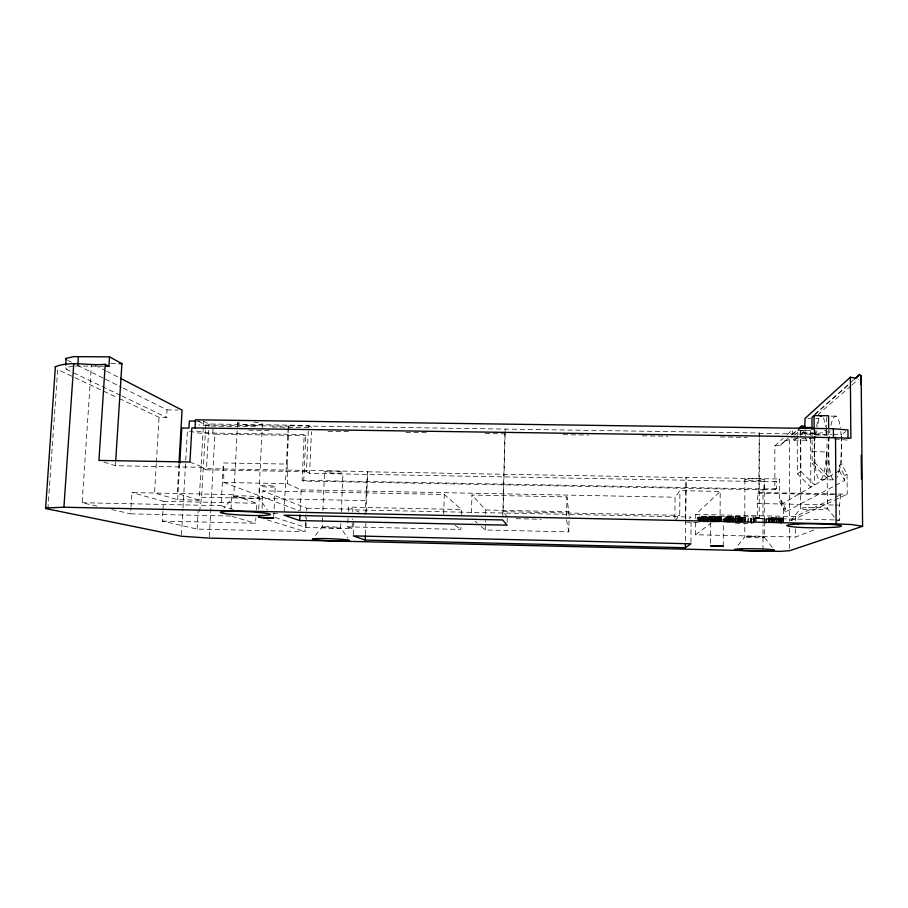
<?xml version="1.0" encoding="UTF-8"?>
<svg xmlns="http://www.w3.org/2000/svg" width="908" height="908" viewBox="0 0 908 908"><rect width="100%" height="100%" fill="white"/><g stroke="black" fill="none" stroke-linecap="round" stroke-linejoin="round"><path stroke-width="0.68" stroke-dasharray="4.54 3.41" d="M751.109 522.554L751.12 518.593L747.897 518.525L747.886 522.486M751.461 522.361L751.472 518.377L753.526 517.14L755.955 517.197L764.797 518.661L764.797 522.645M753.288 523.053L753.288 519.104L754.049 518.661L764.797 518.661M753.526 521.169L753.526 517.14M754.037 522.622L754.049 518.661M754.4 522.418L754.4 518.445L755.865 517.583L761.903 518.604L761.903 522.577M755.853 521.601L755.865 517.583M755.955 521.215L755.955 517.197M834.123 519.898L757.147 518.264L757.851 493.192L758.816 492.488L847.209 494.179L847.05 474.271L841.75 464.26L841.523 434.626L845.813 431.55M758.816 492.488L759.27 432.98L288.211 425.761L284.056 513.78M757.147 518.264L759.224 517.061L759.27 438.587M759.27 437.191L759.27 432.98M762.97 549.953L762.981 524.756M762.981 523.36L762.981 489.752L303.737 481.092L302.126 480.309L304.225 434.512L209.067 432.98L194.46 430.778M302.126 480.309L764.037 488.992L764.037 481.649L776.351 481.285L779.541 479.004L779.575 501.556L783.525 509.172L783.4 522.123M764.264 521.725L764.264 537.139L772.719 547.899M764.264 520.329L764.275 479.696M764.411 522.849L764.411 518.877M733.812 520.715L733.823 516.709L729.272 516.754L725.265 517.095L725.254 521.079M734.538 522.668L734.549 518.729L723.778 517.855L723.767 521.828M735.31 520.965L735.321 516.947L725.265 517.095M735.401 522.463L735.412 518.513L742.267 517.685L735.321 516.947M735.571 520.749L735.582 516.731L733.823 516.709M736.218 522.679L736.229 518.74L745.57 517.798L735.582 516.731M737.126 520.795L737.137 516.777M737.444 522.441L737.455 518.491M737.75 522.679L737.829 517.027M738.386 522.418L738.397 518.457M738.59 520.84L738.601 516.822M738.874 521.101L738.885 517.083M739.123 522.656L739.135 518.706M739.237 522.372L739.248 518.411M739.793 521.158L739.804 517.151M739.963 520.908L739.975 516.89M740.361 522.611L740.372 518.661M740.61 522.248L740.622 518.286M741.189 521.317L741.257 516.97M741.484 522.554L741.586 518.105M741.972 521.487L741.984 517.492M742.154 521.862L742.165 517.878M742.256 521.68L742.267 517.685M742.472 522.486L742.415 517.061M743.357 522.395L743.391 517.163M744.185 521.283L744.197 517.276M744.878 479.617L744.764 536.866L736.377 547.308M745.423 521.93L745.264 517.526M745.559 521.794L745.513 517.662M748.226 522.282L748.237 518.309L751.472 518.377M750.36 522.985L750.371 519.047L751.12 518.593M717.229 521.657L717.127 516.47C716.639 516.141 691.033 515.721 701.441 517.787L701.419 521.725M717.411 522.043L717.422 518.093L721.61 517.31L717.127 516.47M717.536 520.874L717.558 516.89C714.074 515.789 689.444 516.879 709.261 517.821L709.103 521.918M717.865 521.521L718.341 517.208L717.558 516.89M718.092 521.022L718.115 517.038M718.228 521.362L718.296 516.561M718.466 521.975L718.478 518.025M719.272 520.67L719.295 516.663M719.386 521.884L719.408 517.935M720.101 520.783L720.112 516.788M715.629 519.592L720.089 516.232L720.192 491.432L679.922 490.661L675.053 497.221L674.86 519.297M720.158 521.794L720.18 517.832M720.77 521.68L720.77 516.913M721.213 521.555L721.236 517.038M721.485 521.43L721.508 517.174M723.256 546.219L723.347 522.713M724.164 521.975L724.175 518.014M724.777 522.111L724.788 518.162M725.606 522.236L725.628 518.286M726.003 520.976L726.014 516.981M726.672 522.35L726.684 518.4M726.922 520.886L726.933 516.879M727.002 521.828L727.024 517.866L723.778 517.855M727.251 521.941L727.024 517.866M727.66 522.055L727.263 517.98M727.921 522.441L727.932 518.502M728 520.817L728.023 516.811M728.227 522.145L728.307 517.22M728.976 522.225L728.988 518.275L727.671 518.093M729.26 520.761L729.272 516.754M729.34 522.52L729.362 518.582M729.578 521.056L729.589 517.061M729.873 522.304L729.884 518.355L728.988 518.275M730.327 520.999L730.338 517.004M730.656 520.727L730.668 516.709M730.94 522.588L730.895 518.411L729.884 518.355M731.156 520.965L731.167 516.958M732.018 522.406L732.03 518.457L730.895 518.411M732.177 520.715L732.188 516.697M732.699 522.633L732.711 518.695M733.062 520.931L733.074 516.924M733.278 522.441L733.289 518.491L732.03 518.457M699.92 520.579L699.943 516.595M700.023 521.555L700.057 517.605M700.579 521.964L700.692 516.482M701.566 520.386L701.589 516.391M701.895 521.192L701.963 517.038M702.225 521.362L702.247 517.412M702.44 520.806L702.463 516.822M702.61 520.318L702.633 516.323M702.928 521.51L702.951 517.571M703.269 521.884L703.291 517.946L697.242 517.878L697.208 521.816M703.394 520.636L703.428 516.652M703.802 520.261L703.825 516.255M704.006 521.646L704.029 517.708M704.551 521.964L704.574 518.025L703.291 517.946M704.801 520.511L704.824 516.527M705.141 520.216L705.164 516.221M705.925 522.032L706.027 517.855L709.261 517.821M706.129 521.589L706.152 517.639M706.583 520.193L706.606 516.187M706.606 520.443L706.628 516.448M707.377 522.077L707.514 517.935L706.027 517.855M707.593 521.771L707.616 517.821M708.092 520.193L708.115 516.187M708.694 521.578L708.739 516.414M708.921 522.123L708.944 518.196L704.574 518.025M709.659 520.193L709.681 516.187M710.374 543.154L710.476 523.814M710.499 522.145L710.521 518.218L708.944 518.196M710.816 521.941L710.839 518.003L707.514 517.935M711.009 520.443L711.032 516.436M711.305 520.227L711.316 516.221M712.02 522.157L712.042 518.23L717.422 518.093M712.405 521.941L712.417 517.991L717.876 517.56M712.701 520.488L712.712 516.482M712.905 520.273L712.916 516.255M713.484 522.157L713.506 518.218M713.858 521.907L713.881 517.969M714.199 520.556L714.221 516.55M714.403 520.318L714.426 516.312M714.891 522.134L714.914 518.196M715.198 521.85L715.209 517.9M715.527 520.647L715.538 516.641M715.81 520.386L715.822 516.38M716.219 522.089L716.23 518.15M716.344 521.771L716.355 517.821M716.662 520.749L716.673 516.754M685.404 540.703L685.574 519.648M685.585 518.252L686.085 477.313L779.541 479.004M685.756 519.365L686.085 477.313M690.931 542.382L691.101 519.853M813.761 530.022L795.59 537.025L695.573 534.755L695.676 519.841M695.687 518.491L695.71 514.416L720.192 491.432M698.672 521.158L698.717 516.97M698.933 520.806L698.967 516.834M699.115 521.362L699.137 517.412M699.217 521.782L699.376 516.709M674.848 520.67L679.717 515.369L679.922 490.661M566.581 515.767L566.944 496.903L471.956 495.019L471.422 513.724M481.24 526.481L485.212 529.977L568.817 531.872L569.1 517.117M569.123 515.778L566.944 496.903M812.138 451.707L826.541 451.934L826.7 477.983L812.195 463.738L812.036 429.529M502.794 515.755L505.03 428.882M507.288 517.049L503.1 511.635L505.223 429.325M507.152 522.463L507.254 518.411M485.212 529.977L485.462 520.659M485.644 513.996L485.757 510.001L471.956 495.019M348.002 518.389L347.651 526.856L460.855 529.421L460.969 525.437M461.287 514.802L461.446 509.49L444.318 494.474L262.877 490.865L261.981 509.002M443.683 514.303L444.318 494.474M365.084 514.893L367.513 471.547L203.21 468.585L201.621 497.255L199.59 511.306M365.436 534.528L365.879 523.383M366.31 512.226L367.513 471.547M348.286 511.34L348.456 507.107L461.446 509.49M275.169 517.526L305.973 527.514L352.122 528.569L352.508 518.877M352.792 511.964L352.906 509.195L348.456 507.107M353.348 534.517L353.904 520.817M340.875 523.576L340.693 527.82L347.832 538.194M341.34 512.237L342.997 472.58M764.037 481.649L309.605 473.329L311.455 431.743M322.601 517.39L322.181 527.083L314.123 536.889M322.896 510.466L324.587 471.706M300.185 510.784L301.15 489.855L287.484 483.692L223.913 482.466L223.402 462.955L287.11 464.079L287.484 483.692M303.737 481.092L305.826 435.568L304.225 434.512M309.605 473.329L306.439 471.672L308.527 425.409L208.988 423.979L203.608 421.21L197.127 421.119M162.918 511.215L162.328 521.113L197.115 529.08L305.088 531.589L305.848 514.643M305.973 527.514L306.405 517.866M306.711 510.966L306.836 508.219L262.877 490.865M287.11 464.079L288.631 431.868M288.699 430.46L288.903 426.204L288.211 425.761M258.712 509.15L259.87 485.95M273.751 516.595L275.203 486.643M162.328 521.113L255.602 523.212L255.863 517.9M256.26 509.91L256.601 503.27L231.79 494.599L131.932 492.579L131.024 507.197M262.412 424.184L258.757 497.584L267.293 509.99M231.018 509.343L231.79 494.599M237.601 422.89L233.753 496.494L223.901 508.185M209.339 536.719L214.924 434.149L305.826 435.568M233.311 509.433L221.121 505.677L223.402 462.955M197.115 529.08L198.126 510.909M156.278 463.579L154.519 493.01L177.662 499.729L199.215 500.183L203.608 421.21M103.989 462.059L115.384 465.747L203.403 467.336L205.435 430.653M205.514 429.234L205.753 425.012L197.774 420.949M306.439 471.672L206.457 469.845L208.988 423.979M212.824 433.105L213.13 427.543M178.978 463.795L177.264 493.475L199.215 500.183M177.662 499.729L179.693 464.578M181.475 534.812L182.928 509.479M183.007 508.071L185.663 461.639M185.743 460.231L187.423 430.676L198.307 433.014L214.924 434.149M119.288 398.567L159.059 417.328L166.584 417.43L167.027 409.894L122.966 387.943M162.997 509.797L163.497 501.318L131.932 492.579M156.369 462.172L159.059 417.328M230.666 516.039L130.604 513.837L130.934 508.525M115.384 465.747L115.645 461.559M96.952 506.119L82.14 502.726L91.402 364.778M47.874 509.172L57.692 369.522L118.006 397.965M120.582 395.355L66.92 369.613L67.203 365.64M837.119 521.022L839.718 520.012L839.616 505.154L840.558 494.781L834.951 494.667M771.38 522.066L771.38 518.059L783.649 518.218L768.316 518.003L777.906 519.399L777.906 523.36M790.573 521.033L800.742 508.355M762.981 489.752L774.887 489.673L774.842 445.851L780.131 445.442L787.52 438.519M689.32 518.74L691.124 517.027L354.347 509.865L359.114 512.101M774.842 445.851L783.116 438.337M787.247 434.58L792.412 429.893A12.156 2.032 -88.7 0 0 792.491 432.912M791.538 434.955L796.554 430.506M814.76 414.332L849.173 383.778M850.217 382.847L853.35 380.077M780.131 445.442L788.36 438.155M792.468 434.512L797.599 429.961M814.771 414.74L848.56 384.799M784.512 441.197L789.427 439.654L793.558 436.033M794.591 435.136L799.766 430.619M851.012 385.809L818.335 414.377L818.358 418.588A12.667 2.327 -88.5 0 1 817.836 427.169M852.067 384.89L858.389 379.362M796.566 438.292L794.477 440.074A12.156 2.032 -88.7 0 1 793.025 437.792M800.754 434.728L802.854 432.946A12.655 2.191 -88.6 0 0 803.966 430.313M810.594 430.687L810.855 487.176L797.36 473.828L797.201 430.506L810.594 430.687L813.398 428.36M793.944 440.119L807.144 440.266L810.106 437.883M814.067 434.716L816.042 433.127A12.667 2.327 -88.5 0 0 817.223 430.494M695.573 534.755L711.168 522.963M797.36 473.828L800.867 471.445L800.742 438.405M812.195 463.738L814.306 462.308L814.181 436.805M774.887 489.673L776.363 488.674L776.351 481.285M779.575 501.556L781.368 500.478L785.352 508.174L785.363 511.976L844.588 480.57L844.542 475.656L839.298 465.736L841.75 464.26M785.363 511.976L781.379 504.281L834.724 473.329M835.871 472.659L839.344 470.65L839.298 465.736M783.525 509.172L785.352 508.174M844.542 475.656L847.05 474.271M765.785 523.326L766.182 519.149L777.906 519.399M695.71 514.416L795.521 516.527L834.304 497.8M835.553 497.198L840.558 494.781M791.186 520.681L847.209 494.179M239.201 422.072L237.987 422.447A12.031 1.737 3.2 0 0 241.324 424.331L246.874 425.069A12.633 1.827 3.2 0 0 258.746 425.239L261.969 424.626A12.031 1.737 3.2 0 0 258.814 422.742L253.23 421.982M805.895 430.086L803.342 430.449A12.894 1.861 -0.7 0 0 801.14 432.344L805.101 433.093A13.552 1.964 -0.7 0 0 818.108 433.275L823.76 432.662A12.905 1.861 -0.7 0 0 826.189 430.767L824.6 430.347M73.117 366.049L65.455 367.74L66.92 369.613M327.663 471.139L325.03 471.468A8.932 0.987 2.4 0 0 326.914 472.535L330.875 472.977A9.386 1.044 2.4 0 0 339.864 473.136L342.52 472.818A8.932 0.987 2.4 0 0 340.75 471.751L336.755 471.297A9.375 1.044 2.4 0 0 327.663 471.139M701.441 517.787L697.242 517.878M764.037 488.992L776.363 488.674M750.712 536.435L746.682 536.583A9.5 0.624 0.8 0 0 745.468 537.196L748.567 537.502A9.977 0.658 0.8 0 0 758.237 537.718L762.266 537.581A9.511 0.624 0.8 0 0 763.617 536.969L760.518 536.662M75.409 366.003L103.501 366.253M710.839 518.003L712.417 517.991M710.521 518.218L712.042 518.23M734.549 518.729L736.229 518.74M110.855 363.552L117.768 363.62M733.289 518.491L735.412 518.513M831.036 416.125L836.268 416.193M167.027 409.894L177.979 410.041M807.802 418.452L810.549 418.486M815.759 418.554L818.358 418.588M802.854 432.946L816.042 433.127M205.753 425.012L288.903 426.204M758.85 433.422L831.717 434.478M833.113 434.501L841.523 434.626M255.398 426.76L213.21 426.158L198.954 424.887M272.264 427.01L311.637 427.577L308.527 425.409M815.986 434.966L826.439 435.125L826.325 417.601M248.758 430.154L269.994 430.46M328.049 431.3L349.296 431.606M405.933 432.424L428.587 432.753M485.235 433.57L507.89 433.899M563.108 434.705L588.6 435.068M642.41 435.851L667.891 436.215M720.282 436.975L747.193 437.361M793.887 438.11L813.67 438.485M820.662 479.651L833.726 479.889M367.899 471.808L685.903 477.563M757.851 493.192L833.544 494.644M301.15 489.855L675.053 497.221M757.159 503.497L834.021 505.041M835.417 505.075L839.616 505.154M201.621 497.255L366.367 500.626M163.497 501.318L256.601 503.27M485.757 510.001L569.202 511.76M82.14 502.726L221.121 505.677M503.1 511.635L679.717 515.369M720.089 516.232L759.224 517.061M306.836 508.219L352.906 509.195M835.519 519.932L839.718 520.012M754.4 518.445L761.903 518.604M750.371 519.047L753.288 519.104M765.785 519.365L781.64 519.626L771.38 518.059M685.733 522.168L699.909 522.486M735.355 523.246L752.369 523.621M273.047 513.429L278.688 513.553M516.107 518.706L541.304 519.263M834.781 438.973L848.038 440.119M273.036 486.03L269.619 485.678A7.797 0.749 2.6 0 0 262.151 485.542L260.142 485.78A7.434 0.715 2.6 0 0 262.083 486.563L265.488 486.904A7.797 0.749 2.6 0 0 272.877 487.051L274.908 486.813A7.434 0.715 2.6 0 0 273.036 486.03M111.763 509.524L130.604 513.837M723.324 519.819L710.555 519.807M231.983 516.414L255.602 523.212M267.168 519.887L305.088 531.589M223.913 482.466L299.299 510.75M347.651 526.856L352.122 528.569M203.21 468.585L206.457 469.845M189.931 462.013L203.403 467.336M121.865 395.967L166.584 417.43M67.567 360.328L71.346 362.213M77.645 365.356L104.08 378.522M105.339 379.158L121.706 387.307M95.272 365.322L105.339 370.509M106.588 371.156L119.175 377.649M455.101 525.323L460.855 529.421M475.281 521.237L477.267 522.985M814.306 462.308L828.947 476.677L828.698 436.998M800.867 471.445L814.612 484.997L814.374 435.988M834.441 517.254L827.392 508.594L826.972 439.688M839.344 470.65L844.588 480.57M566.501 519.807L568.817 531.872M828.652 429.915L828.686 435.579M826.916 431.255L826.961 438.28M814.328 427.577L814.362 434.58M814.147 429.722L814.181 435.386M800.72 430.142L800.742 437.032M800.357 431.868L800.629 508.65M795.521 516.527L795.533 520.625M795.556 528.819L795.59 537.025M789.427 439.654L789.62 521.181M789.642 528.206L789.688 549.295M781.368 500.478L781.379 504.281M783.649 518.218L783.672 522.361M782.878 517.991L782.889 522.009M782.117 517.889L782.117 521.918M781.527 519.546L781.561 523.666M781.118 517.81L781.13 521.828M780.982 519.399L780.994 523.371M780.54 518.15L780.574 522.316M780.267 518.071L780.267 522.089M780.074 519.251L780.085 523.224M779.915 517.73L779.813 522.021M779.189 517.946L779.2 521.964M778.712 519.081L778.712 523.065M778.496 517.673L778.451 521.918M776.862 517.628L776.908 523.224M776.556 517.832L776.567 521.85M775.194 517.605L775.194 521.635M774.672 517.81L774.672 521.839M773.922 518.593L773.968 522.917M773.661 517.605L773.661 521.635M773.083 517.855L773.083 521.873M772.277 517.628L772.243 522.372M771.936 517.946L771.936 521.952M771.584 518.695L771.596 522.679M771.471 518.207L771.471 522.214M771.051 517.662L771.051 521.691M770.007 517.73L770.041 522.509M769.201 517.81L769.212 521.816M769.076 518.366L769.076 522.361M768.645 517.9L768.645 521.907M768.497 518.241L768.497 522.236M768.316 518.003L768.259 522.123M766.182 519.149L766.182 523.11M823.397 417.918A32.007 6.027 -88.8 0 1 825.576 426.51M826.03 430.097A32.007 6.027 -88.8 0 1 826.439 435.125M826.541 451.946A32.007 6.027 -88.8 0 1 818.505 478.845A32.007 6.027 -88.8 0 1 815.282 436.101M815.407 434.853A32.007 6.027 -88.8 0 1 816.178 428.951M816.61 426.408A32.007 6.027 -88.8 0 1 818.766 418.679M830.922 425.398A32.041 6.401 -88.8 0 1 840.388 428.009M840.808 431.516A32.041 6.401 -88.8 0 1 841.114 435.329M841.194 436.646A32.041 6.401 -88.8 0 1 836.699 477.88M833.362 479.753A32.041 6.401 -88.8 0 1 830.014 430.256M807.144 440.266A12.167 2.156 -88.6 0 1 805.6 437.985M805.248 435.783A12.167 2.156 -88.6 0 1 804.942 430.063M750.803 536.401A9.977 0.658 0.8 0 1 760.609 536.617M235.342 496.018L234.128 496.233A12.122 1.056 2.6 0 0 237.533 497.414L243.14 497.924A12.723 1.112 2.6 0 0 255.091 498.174L258.315 497.834A12.122 1.056 2.6 0 0 255.114 496.653L249.462 496.131A12.712 1.112 2.6 0 0 237.306 495.881L235.342 496.018M748.578 478.925L746.785 479.118A9.455 1.033 0.2 0 0 745.57 480.162L748.657 480.593A9.92 1.09 0.2 0 0 758.282 480.775L762.289 480.457A9.455 1.033 0.2 0 0 763.628 479.424L760.541 478.97A9.92 1.09 0.2 0 0 750.791 478.8L748.578 478.925M323.668 526.833L322.624 526.935A8.989 0.602 2.1 0 0 324.531 527.605L328.526 527.923A9.432 0.624 2.1 0 0 337.56 528.127L340.216 527.957A8.989 0.602 2.1 0 0 338.423 527.298L334.405 526.981A9.432 0.624 2.1 0 0 325.257 526.776L323.668 526.833M806.213 507.629L803.625 507.822A12.996 1.135 0.3 0 0 801.412 508.945L805.407 509.445A13.654 1.192 0.3 0 0 818.517 509.717L824.203 509.411A12.996 1.135 0.3 0 0 826.666 508.287L822.682 507.776A13.643 1.18 0.3 0 0 809.334 507.504L806.213 507.629"/><path stroke-width="1.36" d="M685.358 547.717L690.931 543.79L353.291 535.879L365.22 540.101L685.358 547.717L685.392 543.506M365.22 540.101L365.379 535.924M299.742 520.556L283.988 515.177L502.691 519.955L507.084 525.176L299.742 520.556L300.003 514.972M195.027 428.009L195.492 419.791L833.385 428.712L847.959 430.017L848.015 437.599M179.058 462.388L182.077 410.098L120.435 378.296M179.773 463.182L181.816 428.031L188.943 428.133L189.352 421.017L195.833 421.108M115.736 460.152L121.922 363.665L109.55 356.855L73.764 356.628L66.102 358.388L65.637 365.061M105.226 364.301L98.915 460.413L189.931 462.013L191.86 427.884L778.508 436.294L850.864 438.201L850.353 377.24L855.949 378.25L859.604 374.516L861.159 375.98L862.6 526.277L789.699 550.702L780.29 551.394L209.26 538.115L181.396 536.219L45.604 508.537L55.377 366.696C70.949 360.624 88.961 366.026 105.226 364.301L108.926 366.31L109.55 356.855M45.4 507.981L63.912 507.22L73.764 364.006M77.804 364.619L78.36 356.526M861.159 375.98L860.568 384.561M798.597 428.985L801.571 426.045L804.931 426.102L804.942 428.746M850.353 377.24L805.044 418.406A12.655 2.191 -88.6 0 1 804.42 427.906M798.563 428.724L801.571 426.045M854.394 379.147L859.604 374.516M798.949 428.951L800.708 427.396L811.604 427.543M828.641 428.497L828.561 415.739L814.079 415.558L811.979 417.408L812.036 429.529M119.152 363.631L121.922 363.665M106.213 366.287L108.926 366.31M63.912 507.22L836.132 523.882L851.602 524.552L862.6 526.277M55.377 366.696L55.513 368.058M66.102 358.388L66.159 359.318M861.238 455.022L861.465 478.981M835.53 437.361L836.132 523.882M833.385 428.712L833.453 437.588M814.079 415.558L814.147 429.722M820.31 416.273A32.007 6.027 -88.8 0 1 821.899 416M258.576 517.197L263.956 518.082L273.694 517.957L258.576 517.197M710.737 545.822L723.256 546.219L710.737 545.822M223.391 511.635L221.007 511.987A24.278 1.805 2.5 0 0 228.044 514.03L239.224 514.949A25.503 1.895 2.5 0 0 262.979 515.472L269.472 514.938A24.278 1.805 2.4 0 0 263.229 512.895L251.868 511.942A25.469 1.884 2.5 0 0 227.329 511.408L223.391 511.635M315.28 538.66L313.192 538.83A17.99 1.022 2 0 0 317.142 539.976L325.121 540.544A18.898 1.067 2 0 0 343.099 540.975L348.445 540.725A17.99 1.022 2 0 0 344.949 539.579L336.879 539A18.886 1.067 2 0 0 318.458 538.558L315.28 538.66M798.166 524.052L792.922 524.37A26.457 1.964 0.5 0 0 788.655 526.299L796.793 527.196A27.808 2.066 0.5 0 0 823.227 527.775L834.804 527.298A26.468 1.964 0.5 0 0 840.059 525.391L831.966 524.449A27.762 2.054 0.5 0 0 804.545 523.859L798.166 524.052M742.199 548.773L738.522 548.92A19.34 1.09 0.9 0 0 736.184 549.976L742.494 550.52A20.316 1.135 0.9 0 0 762.05 550.997L770.245 550.793A19.34 1.09 0.9 0 0 773.117 549.749L766.817 549.181A20.294 1.135 0.9 0 0 746.739 548.704L742.199 548.773"/></g></svg>
